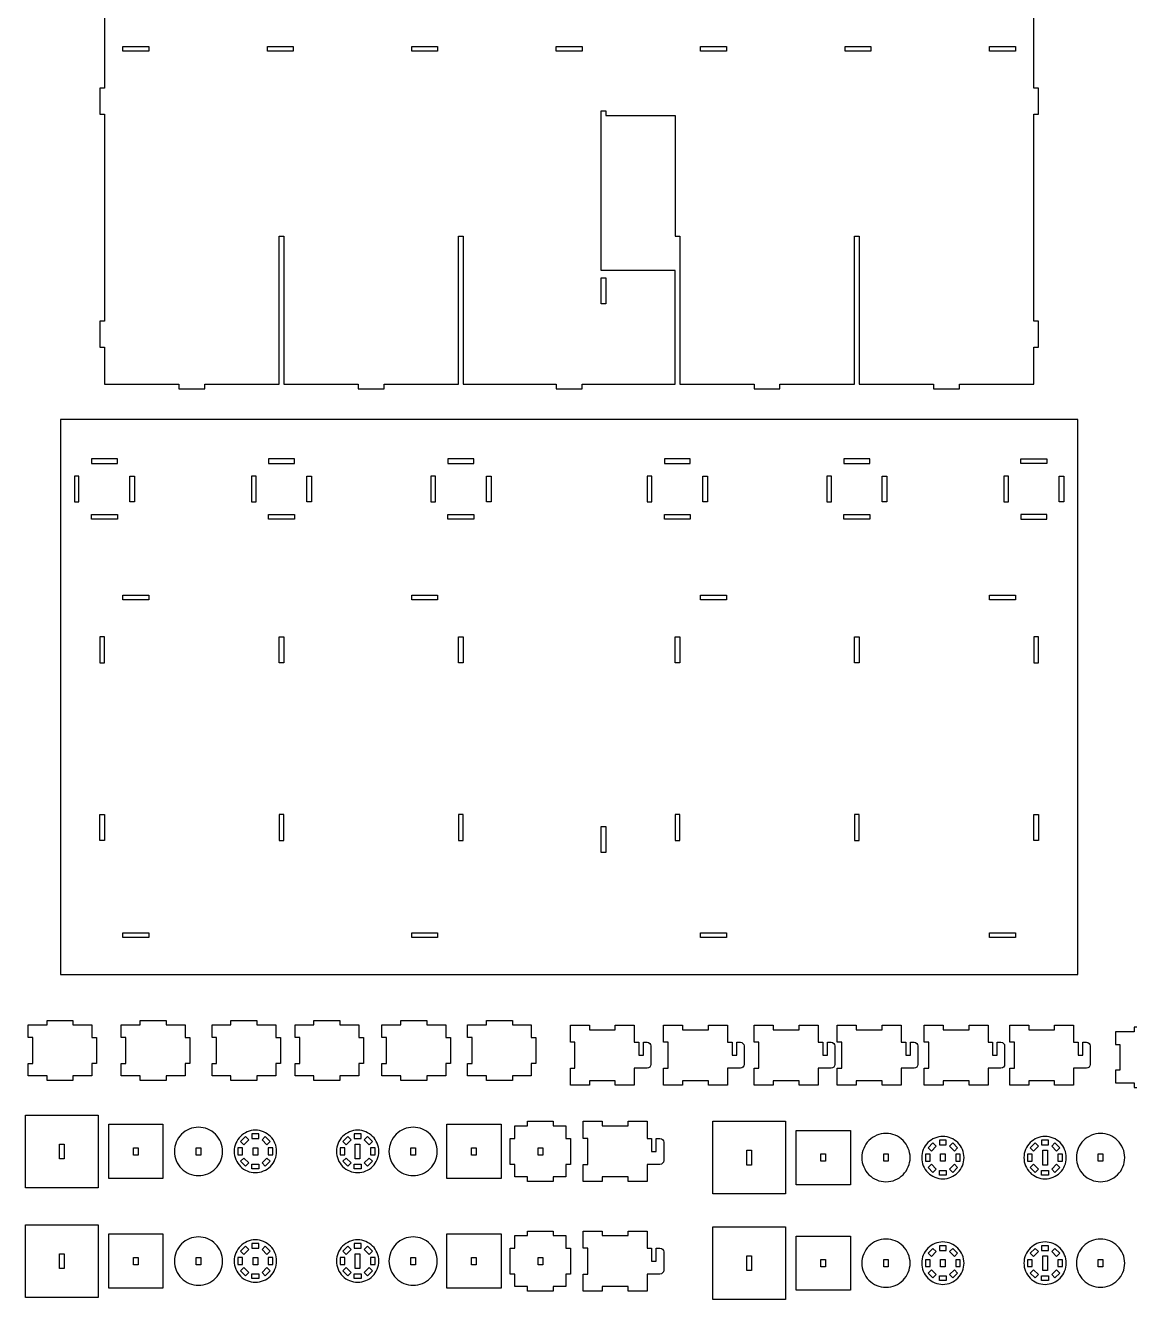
# Model space of a CAD drawing. Extents: x 9656 to 9770, y 1091 to 1154.
# Drawn here: x 9655.61 to 9685.45, y 1091.28 to 1125.72 of the extents above; entities that cross this region are included whole.
import ezdxf

# ---------------------------------------------------------------- set-up
doc = ezdxf.new("R2010")
doc.units = 0
doc.header["$MEASUREMENT"] = 0
doc.layers.add('LAYER_1', color=18, linetype='CONTINUOUS')

msp = doc.modelspace()

# ---------------------------------------------------------------- linework, layer by layer
at = {"layer": 'LAYER_1'}
msp.add_lwpolyline([(9657.741, 1127.551), (9657.741, 1124.022), (9657.616, 1124.022), (9657.616, 1123.322), (9657.741, 1123.322), (9657.741, 1117.722), (9657.616, 1117.722), (9657.616, 1117.022), (9657.741, 1117.022), (9657.741, 1116.022), (9659.753, 1116.022), (9659.753, 1115.897), (9660.453, 1115.897), (9660.453, 1116.022), (9662.466, 1116.022), (9662.466, 1120.022), (9662.591, 1120.022), (9662.591, 1116.022), (9664.603, 1116.022), (9664.603, 1115.897), (9665.303, 1115.897), (9665.303, 1116.022), (9667.316, 1116.022), (9667.316, 1120.022), (9667.441, 1120.022), (9667.441, 1116.022), (9669.953, 1116.022), (9669.953, 1115.897), (9670.653, 1115.897), (9670.653, 1116.022), (9673.166, 1116.022), (9673.166, 1119.095), (9671.166, 1119.095), (9671.166, 1123.414), (9671.291, 1123.414), (9671.291, 1123.289), (9673.166, 1123.289), (9673.166, 1120.022), (9673.291, 1120.022), (9673.291, 1116.022), (9675.303, 1116.022), (9675.303, 1115.897), (9676.003, 1115.897), (9676.003, 1116.022), (9678.016, 1116.022), (9678.016, 1120.022), (9678.141, 1120.022), (9678.141, 1116.022), (9680.153, 1116.022), (9680.153, 1115.897), (9680.853, 1115.897), (9680.853, 1116.022), (9682.866, 1116.022), (9682.866, 1117.022), (9682.991, 1117.022), (9682.991, 1117.722), (9682.866, 1117.722), (9682.866, 1123.322), (9682.991, 1123.322), (9682.991, 1124.022), (9682.866, 1124.022), (9682.866, 1127.551)], dxfattribs=at)
for points in [[(9658.241, 1125.147), (9658.941, 1125.147), (9658.941, 1125.022), (9658.241, 1125.022)], [(9662.145, 1125.147), (9662.845, 1125.147), (9662.845, 1125.022), (9662.145, 1125.022)], [(9666.049, 1125.147), (9666.749, 1125.147), (9666.749, 1125.022), (9666.049, 1125.022)], [(9669.953, 1125.147), (9670.653, 1125.147), (9670.653, 1125.022), (9669.953, 1125.022)], [(9673.858, 1125.147), (9674.558, 1125.147), (9674.558, 1125.022), (9673.858, 1125.022)], [(9677.762, 1125.147), (9678.462, 1125.147), (9678.462, 1125.022), (9677.762, 1125.022)], [(9681.666, 1125.147), (9682.366, 1125.147), (9682.366, 1125.022), (9681.666, 1125.022)], [(9671.166, 1118.195), (9671.166, 1118.895), (9671.291, 1118.895), (9671.291, 1118.195)], [(9656.553, 1115.065), (9656.553, 1100.065), (9684.053, 1100.065), (9684.053, 1115.065)], [(9657.391, 1113.878), (9658.091, 1113.878), (9658.091, 1114.003), (9657.391, 1114.003)], [(9662.178, 1113.878), (9662.878, 1113.878), (9662.878, 1114.003), (9662.178, 1114.003)], [(9667.028, 1113.878), (9667.728, 1113.878), (9667.728, 1114.003), (9667.028, 1114.003)], [(9672.878, 1113.878), (9673.578, 1113.878), (9673.578, 1114.003), (9672.878, 1114.003)], [(9677.728, 1113.878), (9678.428, 1113.878), (9678.428, 1114.003), (9677.728, 1114.003)], [(9683.216, 1113.878), (9682.516, 1113.878), (9682.516, 1114.003), (9683.216, 1114.003)], [(9657.053, 1113.54), (9656.928, 1113.54), (9656.928, 1112.84), (9657.053, 1112.84)], [(9658.429, 1113.54), (9658.554, 1113.54), (9658.554, 1112.84), (9658.429, 1112.84)], [(9661.841, 1113.54), (9661.716, 1113.54), (9661.716, 1112.84), (9661.841, 1112.84)], [(9663.216, 1113.54), (9663.341, 1113.54), (9663.341, 1112.84), (9663.216, 1112.84)], [(9666.691, 1113.54), (9666.566, 1113.54), (9666.566, 1112.84), (9666.691, 1112.84)], [(9668.066, 1113.54), (9668.191, 1113.54), (9668.191, 1112.84), (9668.066, 1112.84)], [(9672.541, 1113.54), (9672.416, 1113.54), (9672.416, 1112.84), (9672.541, 1112.84)], [(9673.916, 1113.54), (9674.041, 1113.54), (9674.041, 1112.84), (9673.916, 1112.84)], [(9677.391, 1113.54), (9677.266, 1113.54), (9677.266, 1112.84), (9677.391, 1112.84)], [(9678.766, 1113.54), (9678.891, 1113.54), (9678.891, 1112.84), (9678.766, 1112.84)], [(9682.178, 1113.54), (9682.053, 1113.54), (9682.053, 1112.84), (9682.178, 1112.84)], [(9683.554, 1113.54), (9683.679, 1113.54), (9683.679, 1112.84), (9683.554, 1112.84)], [(9657.391, 1112.502), (9658.091, 1112.502), (9658.091, 1112.377), (9657.391, 1112.377)], [(9662.178, 1112.502), (9662.878, 1112.502), (9662.878, 1112.377), (9662.178, 1112.377)], [(9667.028, 1112.502), (9667.728, 1112.502), (9667.728, 1112.377), (9667.028, 1112.377)], [(9672.878, 1112.502), (9673.578, 1112.502), (9673.578, 1112.377), (9672.878, 1112.377)], [(9677.728, 1112.502), (9678.428, 1112.502), (9678.428, 1112.377), (9677.728, 1112.377)], [(9683.216, 1112.502), (9682.516, 1112.502), (9682.516, 1112.377), (9683.216, 1112.377)], [(9658.241, 1110.315), (9658.941, 1110.315), (9658.941, 1110.19), (9658.241, 1110.19)], [(9666.049, 1110.315), (9666.749, 1110.315), (9666.749, 1110.19), (9666.049, 1110.19)], [(9673.858, 1110.315), (9674.558, 1110.315), (9674.558, 1110.19), (9673.858, 1110.19)], [(9681.666, 1110.315), (9682.366, 1110.315), (9682.366, 1110.19), (9681.666, 1110.19)], [(9657.616, 1109.19), (9657.616, 1108.49), (9657.741, 1108.49), (9657.741, 1109.19)], [(9662.591, 1109.19), (9662.591, 1108.49), (9662.466, 1108.49), (9662.466, 1109.19)], [(9667.441, 1109.19), (9667.441, 1108.49), (9667.316, 1108.49), (9667.316, 1109.19)], [(9673.291, 1109.19), (9673.291, 1108.49), (9673.166, 1108.49), (9673.166, 1109.19)], [(9678.141, 1109.19), (9678.141, 1108.49), (9678.016, 1108.49), (9678.016, 1109.19)], [(9682.866, 1109.19), (9682.866, 1108.49), (9682.991, 1108.49), (9682.991, 1109.19)], [(9657.616, 1103.69), (9657.616, 1104.39), (9657.741, 1104.39), (9657.741, 1103.69)], [(9662.591, 1103.69), (9662.591, 1104.39), (9662.466, 1104.39), (9662.466, 1103.69)], [(9667.441, 1103.69), (9667.441, 1104.39), (9667.316, 1104.39), (9667.316, 1103.69)], [(9673.291, 1103.69), (9673.291, 1104.39), (9673.166, 1104.39), (9673.166, 1103.69)], [(9678.141, 1103.69), (9678.141, 1104.39), (9678.016, 1104.39), (9678.016, 1103.69)], [(9682.866, 1103.69), (9682.866, 1104.39), (9682.991, 1104.39), (9682.991, 1103.69)], [(9671.166, 1103.363), (9671.166, 1104.063), (9671.291, 1104.063), (9671.291, 1103.363)], [(9658.241, 1101.19), (9658.941, 1101.19), (9658.941, 1101.065), (9658.241, 1101.065)], [(9666.049, 1101.19), (9666.749, 1101.19), (9666.749, 1101.065), (9666.049, 1101.065)], [(9673.858, 1101.19), (9674.558, 1101.19), (9674.558, 1101.065), (9673.858, 1101.065)], [(9681.666, 1101.19), (9682.366, 1101.19), (9682.366, 1101.065), (9681.666, 1101.065)], [(9655.676, 1097.662), (9655.801, 1097.662), (9655.801, 1098.362), (9655.676, 1098.362), (9655.676, 1098.7), (9656.189, 1098.7), (9656.189, 1098.825), (9656.889, 1098.825), (9656.889, 1098.7), (9657.401, 1098.7), (9657.401, 1098.362), (9657.526, 1098.362), (9657.526, 1097.662), (9657.401, 1097.662), (9657.401, 1097.324), (9656.889, 1097.324), (9656.889, 1097.199), (9656.189, 1097.199), (9656.189, 1097.324), (9655.676, 1097.324)], [(9658.197, 1097.662), (9658.322, 1097.662), (9658.322, 1098.362), (9658.197, 1098.362), (9658.197, 1098.7), (9658.71, 1098.7), (9658.71, 1098.825), (9659.41, 1098.825), (9659.41, 1098.7), (9659.922, 1098.7), (9659.922, 1098.362), (9660.047, 1098.362), (9660.047, 1097.662), (9659.922, 1097.662), (9659.922, 1097.324), (9659.41, 1097.324), (9659.41, 1097.199), (9658.71, 1097.199), (9658.71, 1097.324), (9658.197, 1097.324)], [(9660.649, 1097.662), (9660.774, 1097.662), (9660.774, 1098.362), (9660.649, 1098.362), (9660.649, 1098.7), (9661.162, 1098.7), (9661.162, 1098.825), (9661.862, 1098.825), (9661.862, 1098.7), (9662.374, 1098.7), (9662.374, 1098.362), (9662.499, 1098.362), (9662.499, 1097.662), (9662.374, 1097.662), (9662.374, 1097.324), (9661.862, 1097.324), (9661.862, 1097.199), (9661.162, 1097.199), (9661.162, 1097.324), (9660.649, 1097.324)], [(9662.894, 1097.662), (9663.019, 1097.662), (9663.019, 1098.362), (9662.894, 1098.362), (9662.894, 1098.7), (9663.406, 1098.7), (9663.406, 1098.825), (9664.106, 1098.825), (9664.106, 1098.7), (9664.619, 1098.7), (9664.619, 1098.362), (9664.744, 1098.362), (9664.744, 1097.662), (9664.619, 1097.662), (9664.619, 1097.324), (9664.106, 1097.324), (9664.106, 1097.199), (9663.406, 1097.199), (9663.406, 1097.324), (9662.894, 1097.324)], [(9665.242, 1097.662), (9665.367, 1097.662), (9665.367, 1098.362), (9665.242, 1098.362), (9665.242, 1098.7), (9665.754, 1098.7), (9665.754, 1098.825), (9666.454, 1098.825), (9666.454, 1098.7), (9666.967, 1098.7), (9666.967, 1098.362), (9667.092, 1098.362), (9667.092, 1097.662), (9666.967, 1097.662), (9666.967, 1097.324), (9666.454, 1097.324), (9666.454, 1097.199), (9665.754, 1097.199), (9665.754, 1097.324), (9665.242, 1097.324)], [(9667.556, 1097.662), (9667.681, 1097.662), (9667.681, 1098.362), (9667.556, 1098.362), (9667.556, 1098.7), (9668.068, 1098.7), (9668.068, 1098.825), (9668.768, 1098.825), (9668.768, 1098.7), (9669.281, 1098.7), (9669.281, 1098.362), (9669.406, 1098.362), (9669.406, 1097.662), (9669.281, 1097.662), (9669.281, 1097.324), (9668.768, 1097.324), (9668.768, 1097.199), (9668.068, 1097.199), (9668.068, 1097.324), (9667.556, 1097.324)], [(9685.069, 1098.174), (9685.194, 1098.174), (9685.194, 1097.474), (9685.069, 1097.474), (9685.069, 1097.137), (9685.581, 1097.137), (9685.581, 1097.012), (9686.281, 1097.012), (9686.281, 1097.137), (9686.794, 1097.137), (9686.794, 1097.474), (9686.919, 1097.474), (9686.919, 1098.174), (9686.794, 1098.174), (9686.794, 1098.512), (9686.281, 1098.512), (9686.281, 1098.637), (9685.581, 1098.637), (9685.581, 1098.512), (9685.069, 1098.512)], [(9655.607, 1094.299), (9655.607, 1096.265), (9657.572, 1096.265), (9657.572, 1094.299)], [(9657.857, 1094.549), (9657.857, 1096.015), (9659.322, 1096.015), (9659.322, 1094.549)], [(9666.997, 1094.549), (9666.997, 1096.015), (9668.463, 1096.015), (9668.463, 1094.549)], [(9669.875, 1095.97), (9670.213, 1095.97), (9670.213, 1095.632), (9670.338, 1095.632), (9670.338, 1094.932), (9670.213, 1094.932), (9670.213, 1094.594), (9669.875, 1094.594), (9669.875, 1094.469), (9669.175, 1094.469), (9669.175, 1094.594), (9668.838, 1094.594), (9668.838, 1094.932), (9668.713, 1094.932), (9668.713, 1095.632), (9668.838, 1095.632), (9668.838, 1095.97), (9669.175, 1095.97), (9669.175, 1096.095), (9669.875, 1096.095)], [(9674.19, 1094.131), (9674.19, 1096.096), (9676.156, 1096.096), (9676.156, 1094.131)], [(9661.643, 1095.593), (9661.511, 1095.461), (9661.423, 1095.549), (9661.555, 1095.682)], [(9661.729, 1095.629), (9661.916, 1095.629), (9661.916, 1095.754), (9661.729, 1095.754)], [(9662.133, 1095.461), (9662.001, 1095.593), (9662.089, 1095.682), (9662.222, 1095.549)], [(9664.407, 1095.593), (9664.274, 1095.461), (9664.186, 1095.549), (9664.318, 1095.682)], [(9664.492, 1095.629), (9664.679, 1095.629), (9664.679, 1095.754), (9664.492, 1095.754)], [(9664.897, 1095.461), (9664.764, 1095.593), (9664.853, 1095.682), (9664.985, 1095.549)], [(9676.44, 1094.381), (9676.44, 1095.846), (9677.906, 1095.846), (9677.906, 1094.381)], [(9680.312, 1095.46), (9680.499, 1095.46), (9680.499, 1095.585), (9680.312, 1095.585)], [(9683.076, 1095.46), (9683.263, 1095.46), (9683.263, 1095.585), (9683.076, 1095.585)], [(9656.527, 1095.082), (9656.527, 1095.482), (9656.652, 1095.482), (9656.652, 1095.082)], [(9658.527, 1095.182), (9658.527, 1095.382), (9658.652, 1095.382), (9658.652, 1095.182)], [(9660.222, 1095.182), (9660.222, 1095.382), (9660.347, 1095.382), (9660.347, 1095.182)], [(9661.476, 1095.189), (9661.476, 1095.376), (9661.351, 1095.376), (9661.351, 1095.189)], [(9661.76, 1095.182), (9661.76, 1095.382), (9661.885, 1095.382), (9661.885, 1095.182)], [(9662.168, 1095.376), (9662.168, 1095.189), (9662.293, 1095.189), (9662.293, 1095.376)], [(9664.239, 1095.189), (9664.239, 1095.376), (9664.114, 1095.376), (9664.114, 1095.189)], [(9664.648, 1095.482), (9664.648, 1095.082), (9664.523, 1095.082), (9664.523, 1095.482)], [(9664.932, 1095.376), (9664.932, 1095.189), (9665.057, 1095.189), (9665.057, 1095.376)], [(9666.023, 1095.182), (9666.023, 1095.382), (9666.148, 1095.382), (9666.148, 1095.182)], [(9667.667, 1095.182), (9667.667, 1095.382), (9667.792, 1095.382), (9667.792, 1095.182)], [(9669.463, 1095.182), (9669.463, 1095.382), (9669.588, 1095.382), (9669.588, 1095.182)], [(9675.111, 1094.914), (9675.111, 1095.314), (9675.236, 1095.314), (9675.236, 1094.914)], [(9680.227, 1095.425), (9680.095, 1095.292), (9680.006, 1095.381), (9680.139, 1095.513)], [(9680.717, 1095.292), (9680.585, 1095.425), (9680.673, 1095.513), (9680.805, 1095.381)], [(9682.991, 1095.425), (9682.858, 1095.292), (9682.77, 1095.381), (9682.902, 1095.513)], [(9683.232, 1095.314), (9683.232, 1094.914), (9683.107, 1094.914), (9683.107, 1095.314)], [(9683.481, 1095.292), (9683.348, 1095.425), (9683.437, 1095.513), (9683.569, 1095.381)], [(9661.643, 1094.971), (9661.511, 1095.103), (9661.423, 1095.015), (9661.555, 1094.883)], [(9661.729, 1094.936), (9661.916, 1094.936), (9661.916, 1094.811), (9661.729, 1094.811)], [(9662.133, 1095.103), (9662.001, 1094.971), (9662.089, 1094.883), (9662.222, 1095.015)], [(9664.407, 1094.971), (9664.274, 1095.103), (9664.186, 1095.015), (9664.318, 1094.883)], [(9664.492, 1094.936), (9664.679, 1094.936), (9664.679, 1094.811), (9664.492, 1094.811)], [(9664.897, 1095.103), (9664.764, 1094.971), (9664.853, 1094.883), (9664.985, 1095.015)], [(9677.111, 1095.014), (9677.111, 1095.214), (9677.236, 1095.214), (9677.236, 1095.014)], [(9678.806, 1095.014), (9678.806, 1095.214), (9678.931, 1095.214), (9678.931, 1095.014)], [(9680.059, 1095.02), (9680.059, 1095.207), (9679.934, 1095.207), (9679.934, 1095.02)], [(9680.227, 1094.802), (9680.095, 1094.935), (9680.006, 1094.846), (9680.139, 1094.714)], [(9680.343, 1095.014), (9680.343, 1095.214), (9680.468, 1095.214), (9680.468, 1095.014)], [(9680.717, 1094.935), (9680.585, 1094.802), (9680.673, 1094.714), (9680.805, 1094.846)], [(9680.752, 1095.207), (9680.752, 1095.02), (9680.877, 1095.02), (9680.877, 1095.207)], [(9682.823, 1095.02), (9682.823, 1095.207), (9682.698, 1095.207), (9682.698, 1095.02)], [(9682.991, 1094.802), (9682.858, 1094.935), (9682.77, 1094.846), (9682.902, 1094.714)], [(9683.481, 1094.935), (9683.348, 1094.802), (9683.437, 1094.714), (9683.569, 1094.846)], [(9683.516, 1095.207), (9683.516, 1095.02), (9683.641, 1095.02), (9683.641, 1095.207)], [(9684.607, 1095.014), (9684.607, 1095.214), (9684.732, 1095.214), (9684.732, 1095.014)], [(9680.312, 1094.767), (9680.499, 1094.767), (9680.499, 1094.642), (9680.312, 1094.642)], [(9683.076, 1094.767), (9683.263, 1094.767), (9683.263, 1094.642), (9683.076, 1094.642)], [(9655.607, 1091.335), (9655.607, 1093.3), (9657.572, 1093.3), (9657.572, 1091.335)], [(9674.19, 1091.278), (9674.19, 1093.243), (9676.156, 1093.243), (9676.156, 1091.278)], [(9657.857, 1091.585), (9657.857, 1093.05), (9659.322, 1093.05), (9659.322, 1091.585)], [(9666.997, 1091.585), (9666.997, 1093.05), (9668.463, 1093.05), (9668.463, 1091.585)], [(9669.875, 1093.005), (9670.213, 1093.005), (9670.213, 1092.667), (9670.338, 1092.667), (9670.338, 1091.967), (9670.213, 1091.967), (9670.213, 1091.63), (9669.875, 1091.63), (9669.875, 1091.505), (9669.175, 1091.505), (9669.175, 1091.63), (9668.838, 1091.63), (9668.838, 1091.967), (9668.713, 1091.967), (9668.713, 1092.667), (9668.838, 1092.667), (9668.838, 1093.005), (9669.175, 1093.005), (9669.175, 1093.13), (9669.875, 1093.13)], [(9676.44, 1091.528), (9676.44, 1092.993), (9677.906, 1092.993), (9677.906, 1091.528)], [(9656.527, 1092.117), (9656.527, 1092.517), (9656.652, 1092.517), (9656.652, 1092.117)], [(9661.643, 1092.629), (9661.511, 1092.496), (9661.423, 1092.585), (9661.555, 1092.717)], [(9661.729, 1092.664), (9661.916, 1092.664), (9661.916, 1092.789), (9661.729, 1092.789)], [(9662.133, 1092.496), (9662.001, 1092.629), (9662.089, 1092.717), (9662.222, 1092.585)], [(9664.407, 1092.629), (9664.274, 1092.496), (9664.186, 1092.585), (9664.318, 1092.717)], [(9664.492, 1092.664), (9664.679, 1092.664), (9664.679, 1092.789), (9664.492, 1092.789)], [(9664.648, 1092.517), (9664.648, 1092.117), (9664.523, 1092.117), (9664.523, 1092.517)], [(9664.897, 1092.496), (9664.764, 1092.629), (9664.853, 1092.717), (9664.985, 1092.585)], [(9680.227, 1092.572), (9680.095, 1092.44), (9680.006, 1092.528), (9680.139, 1092.66)], [(9680.312, 1092.607), (9680.499, 1092.607), (9680.499, 1092.732), (9680.312, 1092.732)], [(9680.717, 1092.44), (9680.585, 1092.572), (9680.673, 1092.66), (9680.805, 1092.528)], [(9682.991, 1092.572), (9682.858, 1092.44), (9682.77, 1092.528), (9682.902, 1092.66)], [(9683.076, 1092.607), (9683.263, 1092.607), (9683.263, 1092.732), (9683.076, 1092.732)], [(9683.481, 1092.44), (9683.348, 1092.572), (9683.437, 1092.66), (9683.569, 1092.528)], [(9658.527, 1092.217), (9658.527, 1092.417), (9658.652, 1092.417), (9658.652, 1092.217)], [(9660.222, 1092.217), (9660.222, 1092.417), (9660.347, 1092.417), (9660.347, 1092.217)], [(9661.476, 1092.224), (9661.476, 1092.411), (9661.351, 1092.411), (9661.351, 1092.224)], [(9661.643, 1092.006), (9661.511, 1092.139), (9661.423, 1092.05), (9661.555, 1091.918)], [(9661.76, 1092.217), (9661.76, 1092.417), (9661.885, 1092.417), (9661.885, 1092.217)], [(9662.133, 1092.139), (9662.001, 1092.006), (9662.089, 1091.918), (9662.222, 1092.05)], [(9662.168, 1092.411), (9662.168, 1092.224), (9662.293, 1092.224), (9662.293, 1092.411)], [(9664.239, 1092.224), (9664.239, 1092.411), (9664.114, 1092.411), (9664.114, 1092.224)], [(9664.407, 1092.006), (9664.274, 1092.139), (9664.186, 1092.05), (9664.318, 1091.918)], [(9664.897, 1092.139), (9664.764, 1092.006), (9664.853, 1091.918), (9664.985, 1092.05)], [(9664.932, 1092.411), (9664.932, 1092.224), (9665.057, 1092.224), (9665.057, 1092.411)], [(9666.023, 1092.217), (9666.023, 1092.417), (9666.148, 1092.417), (9666.148, 1092.217)], [(9667.667, 1092.217), (9667.667, 1092.417), (9667.792, 1092.417), (9667.792, 1092.217)], [(9669.463, 1092.217), (9669.463, 1092.417), (9669.588, 1092.417), (9669.588, 1092.217)], [(9675.111, 1092.061), (9675.111, 1092.461), (9675.236, 1092.461), (9675.236, 1092.061)], [(9677.111, 1092.161), (9677.111, 1092.361), (9677.236, 1092.361), (9677.236, 1092.161)], [(9678.806, 1092.161), (9678.806, 1092.361), (9678.931, 1092.361), (9678.931, 1092.161)], [(9680.059, 1092.167), (9680.059, 1092.354), (9679.934, 1092.354), (9679.934, 1092.167)], [(9680.343, 1092.161), (9680.343, 1092.361), (9680.468, 1092.361), (9680.468, 1092.161)], [(9680.752, 1092.354), (9680.752, 1092.167), (9680.877, 1092.167), (9680.877, 1092.354)], [(9682.823, 1092.167), (9682.823, 1092.354), (9682.698, 1092.354), (9682.698, 1092.167)], [(9683.232, 1092.461), (9683.232, 1092.061), (9683.107, 1092.061), (9683.107, 1092.461)], [(9683.516, 1092.354), (9683.516, 1092.167), (9683.641, 1092.167), (9683.641, 1092.354)], [(9684.607, 1092.161), (9684.607, 1092.361), (9684.732, 1092.361), (9684.732, 1092.161)], [(9661.729, 1091.971), (9661.916, 1091.971), (9661.916, 1091.846), (9661.729, 1091.846)], [(9664.492, 1091.971), (9664.679, 1091.971), (9664.679, 1091.846), (9664.492, 1091.846)], [(9680.227, 1091.95), (9680.095, 1092.082), (9680.006, 1091.993), (9680.139, 1091.861)], [(9680.312, 1091.914), (9680.499, 1091.914), (9680.499, 1091.789), (9680.312, 1091.789)], [(9680.717, 1092.082), (9680.585, 1091.95), (9680.673, 1091.861), (9680.805, 1091.993)], [(9682.991, 1091.95), (9682.858, 1092.082), (9682.77, 1091.993), (9682.902, 1091.861)], [(9683.076, 1091.914), (9683.263, 1091.914), (9683.263, 1091.789), (9683.076, 1091.789)], [(9683.481, 1092.082), (9683.348, 1091.95), (9683.437, 1091.861), (9683.569, 1091.993)]]:
    msp.add_lwpolyline(points, close=True, dxfattribs=at)
for points in [[(9672.186, 1098.232), (9672.186, 1097.882), (9672.311, 1097.882), (9672.311, 1098.232), (9672.411, 1098.232, -0.414214), (9672.511, 1098.132), (9672.511, 1097.632, -0.414214), (9672.411, 1097.532), (9672.061, 1097.532), (9672.061, 1097.069), (9671.549, 1097.069), (9671.549, 1097.194), (9670.849, 1097.194), (9670.849, 1097.069), (9670.336, 1097.069), (9670.336, 1097.532), (9670.461, 1097.532), (9670.461, 1098.232), (9670.336, 1098.232), (9670.336, 1098.694), (9670.849, 1098.694), (9670.849, 1098.569), (9671.549, 1098.569), (9671.549, 1098.694), (9672.061, 1098.694), (9672.061, 1098.232)], [(9674.707, 1098.232), (9674.707, 1097.882), (9674.832, 1097.882), (9674.832, 1098.232), (9674.932, 1098.232, -0.414214), (9675.032, 1098.132), (9675.032, 1097.632, -0.414214), (9674.932, 1097.532), (9674.582, 1097.532), (9674.582, 1097.069), (9674.069, 1097.069), (9674.069, 1097.194), (9673.369, 1097.194), (9673.369, 1097.069), (9672.857, 1097.069), (9672.857, 1097.532), (9672.982, 1097.532), (9672.982, 1098.232), (9672.857, 1098.232), (9672.857, 1098.694), (9673.369, 1098.694), (9673.369, 1098.569), (9674.069, 1098.569), (9674.069, 1098.694), (9674.582, 1098.694), (9674.582, 1098.232)], [(9677.159, 1098.232), (9677.159, 1097.882), (9677.284, 1097.882), (9677.284, 1098.232), (9677.384, 1098.232, -0.414214), (9677.484, 1098.132), (9677.484, 1097.632, -0.414214), (9677.384, 1097.532), (9677.034, 1097.532), (9677.034, 1097.069), (9676.521, 1097.069), (9676.521, 1097.194), (9675.821, 1097.194), (9675.821, 1097.069), (9675.309, 1097.069), (9675.309, 1097.532), (9675.434, 1097.532), (9675.434, 1098.232), (9675.309, 1098.232), (9675.309, 1098.694), (9675.821, 1098.694), (9675.821, 1098.569), (9676.521, 1098.569), (9676.521, 1098.694), (9677.034, 1098.694), (9677.034, 1098.232)], [(9679.403, 1098.232), (9679.403, 1097.882), (9679.528, 1097.882), (9679.528, 1098.232), (9679.628, 1098.232, -0.414214), (9679.728, 1098.132), (9679.728, 1097.632, -0.414214), (9679.628, 1097.532), (9679.278, 1097.532), (9679.278, 1097.069), (9678.766, 1097.069), (9678.766, 1097.194), (9678.066, 1097.194), (9678.066, 1097.069), (9677.553, 1097.069), (9677.553, 1097.532), (9677.678, 1097.532), (9677.678, 1098.232), (9677.553, 1098.232), (9677.553, 1098.694), (9678.066, 1098.694), (9678.066, 1098.569), (9678.766, 1098.569), (9678.766, 1098.694), (9679.278, 1098.694), (9679.278, 1098.232)], [(9681.751, 1098.232), (9681.751, 1097.882), (9681.876, 1097.882), (9681.876, 1098.232), (9681.976, 1098.232, -0.414214), (9682.076, 1098.132), (9682.076, 1097.632, -0.414214), (9681.976, 1097.532), (9681.626, 1097.532), (9681.626, 1097.069), (9681.114, 1097.069), (9681.114, 1097.194), (9680.414, 1097.194), (9680.414, 1097.069), (9679.901, 1097.069), (9679.901, 1097.532), (9680.026, 1097.532), (9680.026, 1098.232), (9679.901, 1098.232), (9679.901, 1098.694), (9680.414, 1098.694), (9680.414, 1098.569), (9681.114, 1098.569), (9681.114, 1098.694), (9681.626, 1098.694), (9681.626, 1098.232)], [(9684.065, 1098.232), (9684.065, 1097.882), (9684.19, 1097.882), (9684.19, 1098.232), (9684.29, 1098.232, -0.414214), (9684.39, 1098.132), (9684.39, 1097.632, -0.414214), (9684.29, 1097.532), (9683.94, 1097.532), (9683.94, 1097.069), (9683.428, 1097.069), (9683.428, 1097.194), (9682.728, 1097.194), (9682.728, 1097.069), (9682.215, 1097.069), (9682.215, 1097.532), (9682.34, 1097.532), (9682.34, 1098.232), (9682.215, 1098.232), (9682.215, 1098.694), (9682.728, 1098.694), (9682.728, 1098.569), (9683.428, 1098.569), (9683.428, 1098.694), (9683.94, 1098.694), (9683.94, 1098.232)], [(9660.285, 1095.935, 0.414214), (9659.632, 1095.282, 0.414214), (9660.285, 1094.629, 0.414214), (9660.937, 1095.282, 0.414214)], [(9666.086, 1095.935, 0.414214), (9665.433, 1095.282, 0.414214), (9666.086, 1094.629, 0.414214), (9666.738, 1095.282, 0.414214)], [(9672.534, 1095.632), (9672.534, 1095.282), (9672.659, 1095.282), (9672.659, 1095.632), (9672.759, 1095.632, -0.414214), (9672.859, 1095.532), (9672.859, 1095.032, -0.414214), (9672.759, 1094.932), (9672.409, 1094.932), (9672.409, 1094.469), (9671.896, 1094.469), (9671.896, 1094.594), (9671.196, 1094.594), (9671.196, 1094.469), (9670.684, 1094.469), (9670.684, 1094.932), (9670.809, 1094.932), (9670.809, 1095.632), (9670.684, 1095.632), (9670.684, 1096.095), (9671.196, 1096.095), (9671.196, 1095.97), (9671.896, 1095.97), (9671.896, 1096.095), (9672.409, 1096.095), (9672.409, 1095.632)], [(9661.822, 1095.855, 0.414214), (9661.249, 1095.282, 0.414214), (9661.822, 1094.709, 0.414214), (9662.395, 1095.282, 0.414214)], [(9664.586, 1095.855, 0.414214), (9664.013, 1095.282, 0.414214), (9664.586, 1094.709, 0.414214), (9665.158, 1095.282, 0.414214)], [(9678.868, 1095.766, 0.414214), (9678.216, 1095.114, 0.414214), (9678.868, 1094.461, 0.414214), (9679.521, 1095.114, 0.414214)], [(9680.406, 1095.686, 0.414214), (9679.833, 1095.114, 0.414214), (9680.406, 1094.541, 0.414214), (9680.979, 1095.114, 0.414214)], [(9683.169, 1095.686, 0.414214), (9682.597, 1095.114, 0.414214), (9683.169, 1094.541, 0.414214), (9683.742, 1095.114, 0.414214)], [(9684.669, 1095.766, 0.414214), (9684.017, 1095.114, 0.414214), (9684.669, 1094.461, 0.414214), (9685.322, 1095.114, 0.414214)], [(9660.285, 1092.97, 0.414214), (9659.632, 1092.317, 0.414214), (9660.285, 1091.665, 0.414214), (9660.937, 1092.317, 0.414214)], [(9661.822, 1092.89, 0.414214), (9661.249, 1092.317, 0.414214), (9661.822, 1091.745, 0.414214), (9662.395, 1092.317, 0.414214)], [(9664.586, 1092.89, 0.414214), (9664.013, 1092.317, 0.414214), (9664.586, 1091.745, 0.414214), (9665.158, 1092.317, 0.414214)], [(9666.086, 1092.97, 0.414214), (9665.433, 1092.317, 0.414214), (9666.086, 1091.665, 0.414214), (9666.738, 1092.317, 0.414214)], [(9672.534, 1092.667), (9672.534, 1092.317), (9672.659, 1092.317), (9672.659, 1092.667), (9672.759, 1092.667, -0.414214), (9672.859, 1092.567), (9672.859, 1092.067, -0.414214), (9672.759, 1091.967), (9672.409, 1091.967), (9672.409, 1091.505), (9671.896, 1091.505), (9671.896, 1091.63), (9671.196, 1091.63), (9671.196, 1091.505), (9670.684, 1091.505), (9670.684, 1091.967), (9670.809, 1091.967), (9670.809, 1092.667), (9670.684, 1092.667), (9670.684, 1093.13), (9671.196, 1093.13), (9671.196, 1093.005), (9671.896, 1093.005), (9671.896, 1093.13), (9672.409, 1093.13), (9672.409, 1092.667)], [(9678.868, 1092.913, 0.414214), (9678.216, 1092.261, 0.414214), (9678.868, 1091.608, 0.414214), (9679.521, 1092.261, 0.414214)], [(9680.406, 1092.833, 0.414214), (9679.833, 1092.261, 0.414214), (9680.406, 1091.688, 0.414214), (9680.979, 1092.261, 0.414214)], [(9683.169, 1092.833, 0.414214), (9682.597, 1092.261, 0.414214), (9683.169, 1091.688, 0.414214), (9683.742, 1092.261, 0.414214)], [(9684.669, 1092.913, 0.414214), (9684.017, 1092.261, 0.414214), (9684.669, 1091.608, 0.414214), (9685.322, 1092.261, 0.414214)]]:
    msp.add_lwpolyline(points, format="xyb", close=True, dxfattribs=at)

doc.saveas('drawing.dxf')
